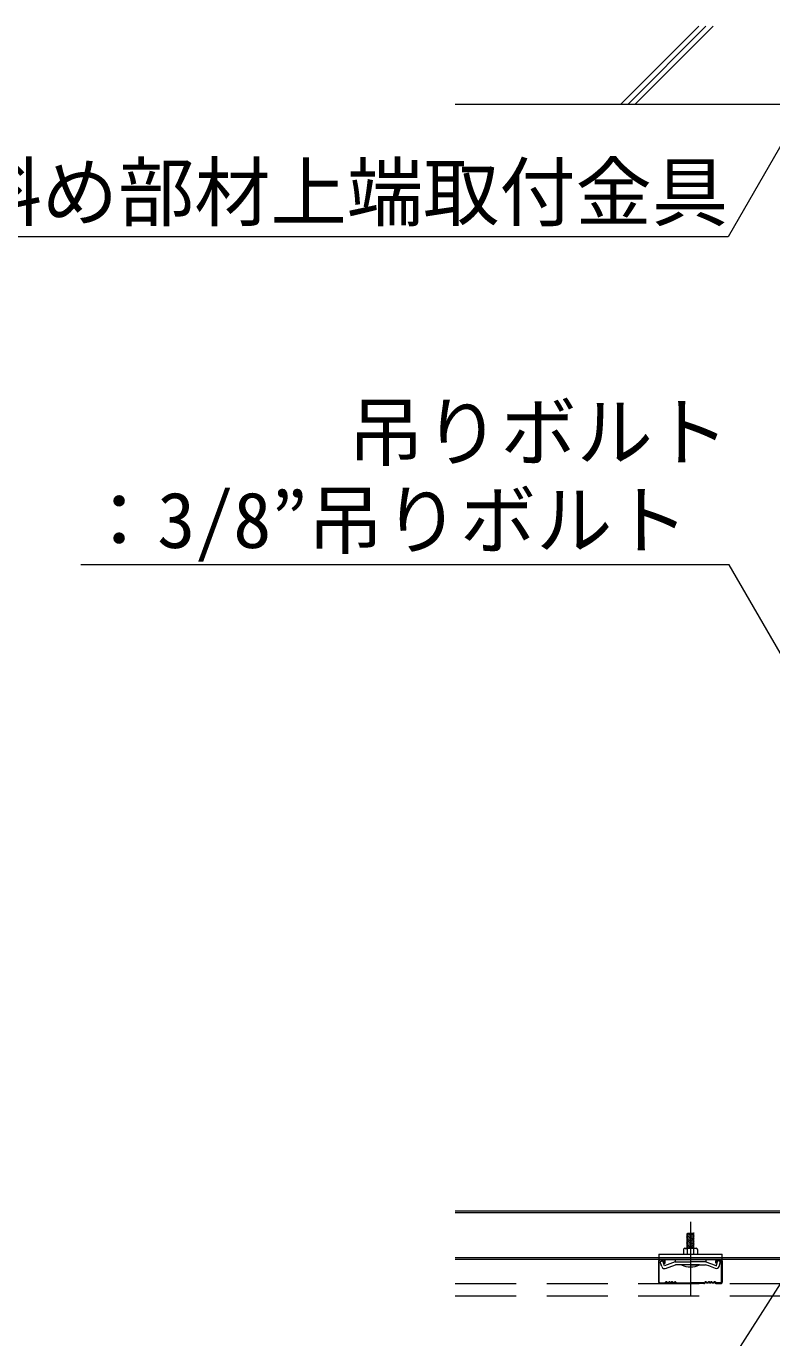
# Model space of a CAD drawing. Units: millimetres, scale not verified. Extents: x -7800 to 7800, y -5578 to 5491.
# Drawn here: x -4921 to -4335, y -1106 to -74 of the extents above; entities that cross this region are included whole.
import ezdxf
from ezdxf.enums import TextEntityAlignment as Align

# ---------------------------------------------------------------- set-up
doc = ezdxf.new("R2010")
doc.units = ezdxf.units.MM
doc.header["$LTSCALE"] = 40
doc.linetypes.add('CHAIN1', pattern=[8, 5, -1, 1, -1])
doc.linetypes.add('DASHED1', pattern=[1.8, 1.2, -0.6])
for name, color, linetype, lineweight in [('2-0_中心線', 4, 'CHAIN1', 9), ('2-2_野縁受け', 3, 'Continuous', 18), ('2-3_野縁', 7, 'Continuous', 18), ('2-6_文字', 3, 'Continuous', 18), ('2-9_躯体', 4, 'DASHED1', 9), ('2-A_クリップ', 3, 'Continuous', 18), ('2-C_パネル', 4, 'DASHED1', 9)]:
    doc.layers.add(name, color=color, linetype=linetype, lineweight=lineweight)
doc.styles.add('ＭＳ ゴシック', font='')
doc.styles.get('ＭＳ ゴシック').set_extended_font_data('MS Gothic')

msp = doc.modelspace()

# ---------------------------------------------------------------- linework, layer by layer
at = {"layer": '2-0_中心線'}
msp.add_line((-4398.49, -1015.05), (-4398.49, -1072.97), dxfattribs=at)
at = {"layer": '2-2_野縁受け'}
for p, q in [((-4319.49, -1006.7), (-4583.5, -1006.7)), ((-4319.49, -1007.9), (-4583.5, -1007.9)), ((-4319.49, -1043.5), (-4583.5, -1043.5)), ((-4319.49, -1044.7), (-4583.5, -1044.7))]:
    msp.add_line(p, q, dxfattribs=at)
at = {"layer": '2-3_野縁'}
for p, q in [((-4423.49, -1045.7), (-4423.49, -1062.73)), ((-4422.99, -1062.68), (-4422.99, -1045.7)), ((-4419.49, -1044.7), (-4422.49, -1044.7)), ((-4419.49, -1045.2), (-4422.49, -1045.2)), ((-4418.99, -1047.7), (-4418.99, -1045.7)), ((-4418.99, -1047.7), (-4418.49, -1047.7)), ((-4418.49, -1047.7), (-4418.49, -1045.7)), ((-4378.49, -1047.7), (-4378.49, -1045.7)), ((-4377.99, -1047.7), (-4378.49, -1047.7)), ((-4377.99, -1047.7), (-4377.99, -1045.7)), ((-4377.49, -1044.7), (-4374.49, -1044.7)), ((-4377.49, -1045.2), (-4374.49, -1045.2)), ((-4373.99, -1062.72), (-4373.99, -1045.7)), ((-4373.49, -1045.7), (-4373.49, -1062.65)), ((-4422.49, -1063.2), (-4418.9, -1063.2)), ((-4422.49, -1063.2), (-4418.9, -1063.2)), ((-4418.55, -1063.05), (-4417.84, -1062.34)), ((-4417.84, -1062.34), (-4418.55, -1063.05)), ((-4417.49, -1062.7), (-4418.2, -1063.4)), ((-4417.49, -1062.7), (-4418.2, -1063.4)), ((-4410.49, -1062.7), (-4409.78, -1063.4)), ((-4410.13, -1062.34), (-4409.43, -1063.05)), ((-4409.07, -1063.2), (-4398.49, -1063.2)), ((-4387.9, -1063.2), (-4398.49, -1063.2)), ((-4386.84, -1062.34), (-4387.55, -1063.05)), ((-4386.49, -1062.7), (-4387.19, -1063.4)), ((-4379.49, -1062.7), (-4378.78, -1063.4)), ((-4379.49, -1062.7), (-4378.78, -1063.4)), ((-4378.43, -1063.05), (-4379.13, -1062.34)), ((-4379.13, -1062.34), (-4378.43, -1063.05)), ((-4374.49, -1063.2), (-4378.07, -1063.2)), ((-4374.49, -1063.2), (-4378.07, -1063.2)), ((-4418.9, -1063.7), (-4422.49, -1063.7)), ((-4418.9, -1063.7), (-4422.49, -1063.7)), ((-4409.07, -1063.7), (-4398.49, -1063.7)), ((-4387.9, -1063.7), (-4398.49, -1063.7)), ((-4378.07, -1063.7), (-4374.49, -1063.7)), ((-4378.07, -1063.7), (-4374.49, -1063.7))]:
    msp.add_line(p, q, dxfattribs=at)
for centre, radius, start, end in [((-4422.49, -1045.7), 1, 90.00299, 180.00299), ((-4422.49, -1045.7), 0.5, 90.00299, 180.00299), ((-4419.49, -1045.7), 1, 0.00299, 90.00299), ((-4419.49, -1045.7), 0.5, 0.00299, 90.00299), ((-4377.49, -1045.7), 1, 89.99696, 179.99699), ((-4377.49, -1045.7), 0.5, 89.99696, 179.99699), ((-4374.49, -1045.7), 1, 359.99699, 89.99699), ((-4374.49, -1045.7), 0.5, 359.99699, 89.99699), ((-4422.49, -1062.7), 1, 177.476, 270), ((-4422.49, -1062.7), 1, 177.476, 270), ((-4422.49, -1062.7), 0.5, 177.476, 270), ((-4422.49, -1062.7), 0.5, 177.476, 270), ((-4418.9, -1062.7), 0.5, 269.99998, 314.99998), ((-4418.9, -1062.7), 0.5, 270, 314.99998), ((-4417.49, -1062.7), 0.5, 46.39717, 135), ((-4416.24, -1061.38), 1.81, 226.39716, 313.6028), ((-4416.24, -1061.38), 1.31, 226.39716, 313.6028), ((-4414.99, -1062.7), 0.5, 36.86987, 133.6028), ((-4413.99, -1061.95), 1.25, 216.86989, 323.1301), ((-4413.99, -1061.95), 0.75, 216.86989, 323.1301), ((-4412.99, -1062.7), 0.5, 36.86987, 143.1301), ((-4412.99, -1062.7), 0.5, 46.39717, 143.1301), ((-4411.74, -1061.38), 1.81, 226.39716, 313.6028), ((-4411.74, -1061.38), 1.31, 226.39716, 313.6028), ((-4410.49, -1062.7), 0.5, 44.99998, 133.60281), ((-4409.07, -1062.7), 0.5, 225, 270), ((-4387.9, -1062.7), 0.5, 270, 315), ((-4386.49, -1062.7), 0.5, 46.39719, 135.00002), ((-4385.24, -1061.38), 1.81, 226.39719, 313.60283), ((-4385.24, -1061.38), 1.31, 226.39719, 313.60283), ((-4383.99, -1062.7), 0.5, 36.86989, 143.1301), ((-4383.99, -1062.7), 0.5, 36.86989, 133.60281), ((-4382.99, -1061.95), 1.25, 216.8699, 323.13011), ((-4382.99, -1061.95), 0.75, 216.8699, 323.13011), ((-4381.99, -1062.7), 0.5, 46.39719, 143.13011), ((-4380.74, -1061.38), 1.81, 226.39719, 313.60283), ((-4380.74, -1061.38), 1.31, 226.39719, 313.60283), ((-4379.49, -1062.7), 0.5, 45, 133.60283), ((-4378.07, -1062.7), 0.5, 225, 270), ((-4378.07, -1062.7), 0.5, 225.00002, 270), ((-4374.49, -1062.7), 1, 270, 2.524), ((-4374.49, -1062.7), 1, 269.99995, 2.524), ((-4374.49, -1062.7), 0.5, 270, 2.524), ((-4374.49, -1062.7), 0.5, 269.99995, 2.524), ((-4418.9, -1062.7), 1, 270, 315), ((-4418.9, -1062.7), 1, 270, 314.99998), ((-4409.07, -1062.7), 1, 225, 270), ((-4387.9, -1062.7), 1, 270, 315), ((-4378.07, -1062.7), 1, 225, 270), ((-4378.07, -1062.7), 1, 225.00002, 270)]:
    msp.add_arc(centre, radius, start, end, dxfattribs=at)
at = {"layer": '2-6_文字', "color": 7}
for p, q in [((-4312.63, -142.35), (-4368.88, -239.78)), ((-4368.88, -239.78), (-4968.88, -239.78)), ((-4368.04, -497.84), (-4878.04, -497.84)), ((-4310.49, -597.52), (-4368.04, -497.84)), ((-4304.49, -1027.09), (-4450.61, -1256.28))]:
    msp.add_line(p, q, dxfattribs=at)
at = {"layer": '2-9_躯体', "color": 7, "linetype": 'Continuous', "lineweight": 18}
for p, q in [((-4392, -74), (-4453.2, -135.2)), ((-4386.28, -73.94), (-4447.54, -135.2)), ((-4380.62, -73.94), (-4441.88, -135.2)), ((-4583.5, -135.2), (-2243.91, -135.2))]:
    msp.add_line(p, q, dxfattribs=at)
at = {"layer": '2-A_クリップ'}
for p, q in [((-4395.46, -1024.06), (-4401.46, -1024.91)), ((-4401.46, -1024.91), (-4400.71, -1025.3)), ((-4395.46, -1025.06), (-4401.46, -1025.91)), ((-4401.46, -1025.91), (-4400.71, -1026.3)), ((-4400.71, -1035.92), (-4400.71, -1023.91)), ((-4400.71, -1023.91), (-4396.21, -1023.91)), ((-4395.46, -1024.06), (-4396.21, -1023.91)), ((-4396.21, -1035.92), (-4396.21, -1023.94)), ((-4395.46, -1025.06), (-4396.21, -1024.67)), ((-4395.46, -1026.06), (-4396.21, -1025.67)), ((-4395.46, -1027.06), (-4396.21, -1026.67)), ((-4395.46, -1028.06), (-4396.21, -1027.67)), ((-4395.46, -1029.06), (-4396.21, -1028.67)), ((-4395.46, -1030.06), (-4396.21, -1029.67)), ((-4395.46, -1031.06), (-4396.21, -1030.67)), ((-4395.46, -1032.06), (-4396.21, -1031.67)), ((-4423.46, -1040.42), (-4373.46, -1040.42)), ((-4423.46, -1040.42), (-4423.46, -1044.72)), ((-4403.96, -1036.92), (-4403.96, -1040.42)), ((-4403.96, -1040.42), (-4392.96, -1040.42)), ((-4403.29, -1036.08), (-4403.76, -1036.32)), ((-4403.29, -1036.08), (-4403.76, -1036.32)), ((-4402.96, -1035.92), (-4393.96, -1035.92)), ((-4402.6, -1036.01), (-4400.96, -1036.42)), ((-4402.6, -1036.01), (-4400.96, -1036.42)), ((-4401.46, -1034.91), (-4400.71, -1035.3)), ((-4395.46, -1035.06), (-4401.46, -1035.91)), ((-4395.46, -1035.06), (-4401.46, -1035.91)), ((-4400.96, -1036.42), (-4400.96, -1036.43)), ((-4400.96, -1036.43), (-4400.96, -1040.42)), ((-4396.24, -1036.31), (-4395.96, -1036.41)), ((-4395.46, -1033.06), (-4396.21, -1032.67)), ((-4395.46, -1034.06), (-4396.21, -1033.67)), ((-4395.46, -1035.06), (-4396.21, -1034.67)), ((-4395.46, -1035.06), (-4396.21, -1034.67)), ((-4395.74, -1035.92), (-4396.21, -1035.67)), ((-4395.74, -1035.92), (-4396.21, -1035.67)), ((-4394.31, -1036), (-4395.96, -1036.41)), ((-4394.31, -1036), (-4395.96, -1036.41)), ((-4393.63, -1036.08), (-4393.16, -1036.31)), ((-4393.63, -1036.08), (-4393.16, -1036.31)), ((-4392.96, -1036.92), (-4392.96, -1040.42)), ((-4373.46, -1044.72), (-4373.46, -1040.42)), ((-4423.46, -1044.72), (-4373.46, -1044.72)), ((-4420.25, -1045.71), (-4422.41, -1046.49)), ((-4421.22, -1049.78), (-4422.41, -1046.49)), ((-4421.01, -1050.34), (-4422.41, -1046.49)), ((-4418.81, -1049.65), (-4420.25, -1045.71)), ((-4410.45, -1046.61), (-4418.81, -1049.65)), ((-4418.05, -1051.71), (-4410.35, -1048.91)), ((-4410.45, -1044.72), (-4410.45, -1046.61)), ((-4410.45, -1046.61), (-4398.46, -1046.61)), ((-4391.46, -1048.91), (-4405.46, -1048.91)), ((-4386.46, -1046.61), (-4398.46, -1046.61)), ((-4386.46, -1046.61), (-4398.46, -1046.61)), ((-4386.46, -1046.61), (-4398.46, -1046.61)), ((-4398.46, -1048.91), (-4389.31, -1048.91)), ((-4398.46, -1048.91), (-4388.73, -1048.91)), ((-4398.46, -1048.91), (-4387.24, -1048.91)), ((-4388.97, -1048.91), (-4387.24, -1048.91)), ((-4388.48, -1048.91), (-4386.57, -1048.91)), ((-4383.32, -1050.09), (-4386.57, -1048.91)), ((-4386.46, -1046.61), (-4379.06, -1049.3)), ((-4386.45, -1044.72), (-4386.45, -1046.61)), ((-4378.87, -1051.71), (-4384.06, -1049.82)), ((-4379.36, -1049.19), (-4378.1, -1049.65)), ((-4375.85, -1050.14), (-4374.79, -1046.19)), ((-4373.46, -1043.52), (-4373.27, -1043.52)), ((-4373.46, -1044.72), (-4373.27, -1044.72))]:
    msp.add_line(p, q, dxfattribs=at)
for points in [[(-4395.46, -1026.06), (-4401.46, -1026.91), (-4400.71, -1027.3)], [(-4395.46, -1027.06), (-4401.46, -1027.91), (-4400.71, -1028.3)], [(-4395.46, -1028.06), (-4401.46, -1028.91), (-4400.71, -1029.3)], [(-4395.46, -1029.06), (-4401.46, -1029.91), (-4400.71, -1030.3)], [(-4395.46, -1030.06), (-4401.46, -1030.91), (-4400.71, -1031.3)], [(-4395.46, -1031.06), (-4401.46, -1031.91), (-4400.71, -1032.3)], [(-4395.46, -1032.06), (-4401.46, -1032.91), (-4400.71, -1033.3)], [(-4395.46, -1033.06), (-4401.46, -1033.91), (-4400.71, -1034.3)], [(-4395.46, -1034.06), (-4401.46, -1034.91), (-4400.71, -1035.3)], [(-4396.24, -1036.31), (-4395.96, -1036.41), (-4395.96, -1040.42)], [(-4418.81, -1049.65), (-4420.25, -1045.71), (-4422.41, -1046.49)], [(-4398.46, -1048.91), (-4409.67, -1048.91), (-4410.35, -1048.91)], [(-4378.1, -1049.65), (-4377.01, -1045.6), (-4374.79, -1046.19)]]:
    msp.add_lwpolyline(points, dxfattribs=at)
for centre, radius, start, end in [((-4402.96, -1036.92), 1, 90, 180), ((-4402.84, -1036.98), 1, 75.942, 116.60205), ((-4402.84, -1036.98), 1, 75.942, 116.60205), ((-4398.46, -1042.42), 6.5, 70.01814, 112.61984), ((-4398.46, -1042.42), 6.5, 70.01814, 112.61984), ((-4394.07, -1036.98), 1, 63.73466, 103.8602), ((-4394.07, -1036.98), 1, 63.73466, 103.8602), ((-4393.96, -1036.92), 1, 0, 90), ((-4418.85, -1049.55), 2.3, 199.99997, 299.99998), ((-4398.46, -1034.91), 15.65, 243.43492, 296.56505), ((-4378.07, -1049.55), 2.3, 244.99998, 345)]:
    msp.add_arc(centre, radius, start, end, dxfattribs=at)
at = {"layer": '2-C_パネル'}
for p, q in [((-4583.5, -1063.7), (-2243.91, -1063.7)), ((-4583.5, -1073.2), (-2243.91, -1073.2))]:
    msp.add_line(p, q, dxfattribs=at)

# ---------------------------------------------------------------- texts
at = {"layer": '2-6_文字', "color": 7, "style": 'ＭＳ ゴシック'}
for s, p in [('斜め部材上端取付金具', (-4968.88, -239.78)), ('吊りボルト', (-4668.04, -428.54)), ('：3/8”吊りボルト', (-4878.04, -497.84))]:
    msp.add_text(s, height=43.99, dxfattribs=at).set_placement(p, align=Align.BOTTOM_LEFT)

doc.saveas('drawing.dxf')
